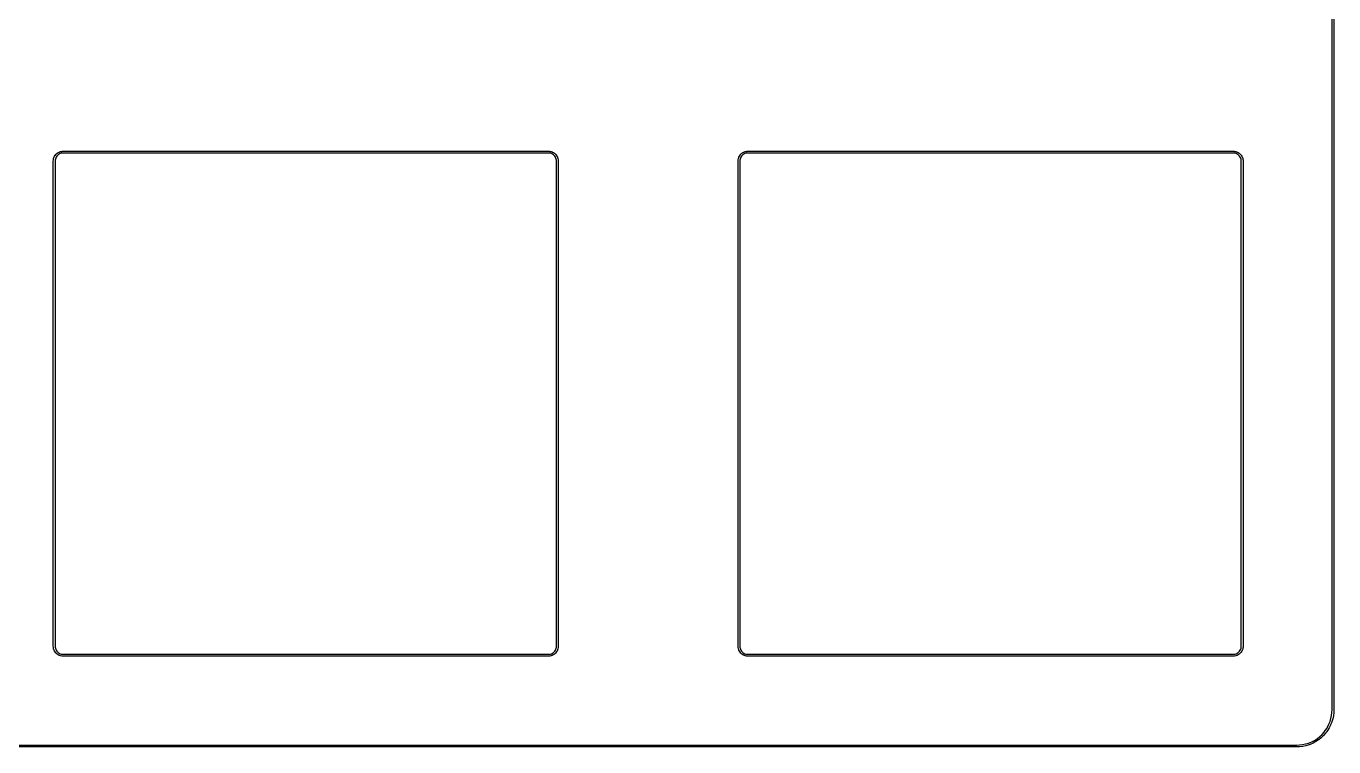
# Model space of a CAD drawing. Header units: millimetres. Extents: x 51 to 193, y -133 to -18.
# Drawn here: x 153.24 to 189.62, y -104.8 to -84.74 of the extents above; entities that cross this region are included whole.
import ezdxf

# ---------------------------------------------------------------- set-up
doc = ezdxf.new("R2010")
doc.units = ezdxf.units.MM
doc.layers.add('Edge.Cuts', color=254, linetype='CONTINUOUS', true_color=0xd0d2cd)

msp = doc.modelspace()

# ---------------------------------------------------------------- linework, layer by layer
at = {"layer": 'Edge.Cuts', "linetype": 'CONTINUOUS'}
for p, q in [((189.57, -103.765793), (189.57, -82.8)), ((189.62, -82.800811), (189.62, -103.766273)), ((154.004846, -88.427259), (154.015357, -88.396294)), ((154.015357, -88.396294), (154.01618, -88.394868)), ((154.01618, -88.394868), (154.016608, -88.393271)), ((154.016608, -88.393271), (154.031073, -88.363942)), ((154.031073, -88.363942), (154.032075, -88.362635)), ((154.032075, -88.362635), (154.032707, -88.361111)), ((154.032707, -88.361111), (154.050875, -88.333921)), ((154.050875, -88.333921), (154.052042, -88.332753)), ((154.052042, -88.332753), (154.052866, -88.331327)), ((154.052866, -88.331327), (154.074427, -88.30674)), ((154.07519, -88.387527), (154.062174, -88.413921)), ((154.074427, -88.30674), (154.075736, -88.305735)), ((154.091543, -88.363055), (154.07519, -88.387527)), ((154.075736, -88.305735), (154.07674, -88.304427)), ((154.07674, -88.304427), (154.101327, -88.282865)), ((154.110942, -88.340934), (154.091543, -88.363055)), ((154.101327, -88.282865), (154.102755, -88.28204)), ((154.102755, -88.28204), (154.103921, -88.280875)), ((154.103921, -88.280875), (154.13111, -88.262707)), ((154.133058, -88.32154), (154.110942, -88.340934)), ((154.13111, -88.262707), (154.132634, -88.262075)), ((154.132634, -88.262075), (154.133942, -88.261072)), ((154.157524, -88.305192), (154.133058, -88.32154)), ((154.133942, -88.261072), (154.163272, -88.246608)), ((154.183915, -88.292176), (154.157524, -88.305192)), ((154.163272, -88.246608), (154.164866, -88.24618)), ((154.164866, -88.24618), (154.166293, -88.245357)), ((154.166293, -88.245357), (154.197259, -88.234846)), ((154.211772, -88.28272), (154.183915, -88.292176)), ((154.197259, -88.234846), (154.198892, -88.234631)), ((154.198892, -88.234631), (154.200418, -88.233999)), ((154.200418, -88.233999), (154.23249, -88.227619)), ((154.240644, -88.276977), (154.211772, -88.28272)), ((154.23249, -88.227619), (154.234143, -88.227619)), ((154.234143, -88.227619), (154.235733, -88.227193)), ((154.235733, -88.227193), (154.268365, -88.225054)), ((154.270811, -88.275), (154.240644, -88.276977)), ((154.268365, -88.225054), (154.269185, -88.225162)), ((154.269185, -88.225162), (154.27, -88.225)), ((154.27, -88.225), (167.77, -88.225)), ((167.769189, -88.275), (154.270811, -88.275)), ((167.799355, -88.276977), (167.769189, -88.275)), ((167.77, -88.225), (167.770814, -88.225162)), ((167.770814, -88.225162), (167.771635, -88.225054)), ((167.771635, -88.225054), (167.804267, -88.227193)), ((167.828226, -88.28272), (167.799355, -88.276977)), ((167.804267, -88.227193), (167.805857, -88.227619)), ((167.805857, -88.227619), (167.807509, -88.227619)), ((167.807509, -88.227619), (167.839582, -88.233999)), ((167.856078, -88.292174), (167.828226, -88.28272)), ((167.839582, -88.233999), (167.841107, -88.234631)), ((167.841107, -88.234631), (167.842741, -88.234846)), ((167.842741, -88.234846), (167.873706, -88.245357)), ((167.882472, -88.30519), (167.856078, -88.292174)), ((167.873706, -88.245357), (167.875131, -88.24618)), ((167.875131, -88.24618), (167.876729, -88.246608)), ((167.876729, -88.246608), (167.906058, -88.261073)), ((167.906944, -88.321543), (167.882472, -88.30519)), ((167.906058, -88.261073), (167.907364, -88.262075)), ((167.929065, -88.340942), (167.906944, -88.321543)), ((167.907364, -88.262075), (167.908889, -88.262707)), ((167.908889, -88.262707), (167.936079, -88.280875)), ((167.948459, -88.363058), (167.929065, -88.340942)), ((167.936079, -88.280875), (167.937246, -88.282042)), ((167.937246, -88.282042), (167.938673, -88.282866)), ((167.938673, -88.282866), (167.96326, -88.304427)), ((167.964807, -88.387524), (167.948459, -88.363058)), ((167.96326, -88.304427), (167.964264, -88.305736)), ((167.964264, -88.305736), (167.965573, -88.30674)), ((167.977823, -88.413915), (167.964807, -88.387524)), ((167.965573, -88.30674), (167.987135, -88.331327)), ((167.987135, -88.331327), (167.987959, -88.332755)), ((167.987959, -88.332755), (167.989125, -88.333921)), ((167.989125, -88.333921), (168.007293, -88.36111)), ((168.007293, -88.36111), (168.007924, -88.362634)), ((168.007924, -88.362634), (168.008928, -88.363942)), ((168.008928, -88.363942), (168.023392, -88.393272)), ((168.023392, -88.393272), (168.023819, -88.394866)), ((168.023819, -88.394866), (168.024643, -88.396293)), ((168.024643, -88.396293), (168.035154, -88.427259)), ((173.054846, -88.427259), (173.065357, -88.396294)), ((173.065357, -88.396294), (173.06618, -88.394868)), ((173.06618, -88.394868), (173.066608, -88.393271)), ((173.066608, -88.393271), (173.081073, -88.363942)), ((173.081073, -88.363942), (173.082075, -88.362635)), ((173.082075, -88.362635), (173.082707, -88.361111)), ((173.082707, -88.361111), (173.100875, -88.333921)), ((173.100875, -88.333921), (173.102042, -88.332753)), ((173.102042, -88.332753), (173.102866, -88.331327)), ((173.102866, -88.331327), (173.124427, -88.30674)), ((173.12519, -88.387527), (173.112174, -88.413921)), ((173.124427, -88.30674), (173.125736, -88.305735)), ((173.141543, -88.363055), (173.12519, -88.387527)), ((173.125736, -88.305735), (173.12674, -88.304427)), ((173.12674, -88.304427), (173.151327, -88.282865)), ((173.160942, -88.340934), (173.141543, -88.363055)), ((173.151327, -88.282865), (173.152755, -88.28204)), ((173.152755, -88.28204), (173.153921, -88.280875)), ((173.153921, -88.280875), (173.18111, -88.262707)), ((173.183058, -88.32154), (173.160942, -88.340934)), ((173.18111, -88.262707), (173.182634, -88.262075)), ((173.182634, -88.262075), (173.183942, -88.261072)), ((173.207524, -88.305192), (173.183058, -88.32154)), ((173.183942, -88.261072), (173.213272, -88.246608)), ((173.233915, -88.292176), (173.207524, -88.305192)), ((173.213272, -88.246608), (173.214866, -88.24618)), ((173.214866, -88.24618), (173.216293, -88.245357)), ((173.216293, -88.245357), (173.247259, -88.234846)), ((173.261772, -88.28272), (173.233915, -88.292176)), ((173.247259, -88.234846), (173.248892, -88.234631)), ((173.248892, -88.234631), (173.250418, -88.233999)), ((173.250418, -88.233999), (173.28249, -88.227619)), ((173.290644, -88.276977), (173.261772, -88.28272)), ((173.28249, -88.227619), (173.284143, -88.227619)), ((173.284143, -88.227619), (173.285733, -88.227193)), ((173.285733, -88.227193), (173.318365, -88.225054)), ((173.320811, -88.275), (173.290644, -88.276977)), ((173.318365, -88.225054), (173.319185, -88.225162)), ((173.319185, -88.225162), (173.32, -88.225)), ((173.32, -88.225), (186.82, -88.225)), ((186.819189, -88.275), (173.320811, -88.275)), ((186.849355, -88.276977), (186.819189, -88.275)), ((186.82, -88.225), (186.820814, -88.225162)), ((186.820814, -88.225162), (186.821635, -88.225054)), ((186.821635, -88.225054), (186.854267, -88.227193)), ((186.878226, -88.28272), (186.849355, -88.276977)), ((186.854267, -88.227193), (186.855857, -88.227619)), ((186.855857, -88.227619), (186.857509, -88.227619)), ((186.857509, -88.227619), (186.889582, -88.233999)), ((186.906078, -88.292174), (186.878226, -88.28272)), ((186.889582, -88.233999), (186.891107, -88.234631)), ((186.891107, -88.234631), (186.892741, -88.234846)), ((186.892741, -88.234846), (186.923706, -88.245357)), ((186.932472, -88.30519), (186.906078, -88.292174)), ((186.923706, -88.245357), (186.925131, -88.24618)), ((186.925131, -88.24618), (186.926729, -88.246608)), ((186.926729, -88.246608), (186.956058, -88.261073)), ((186.956944, -88.321543), (186.932472, -88.30519)), ((186.956058, -88.261073), (186.957364, -88.262075)), ((186.979065, -88.340942), (186.956944, -88.321543)), ((186.957364, -88.262075), (186.958889, -88.262707)), ((186.958889, -88.262707), (186.986079, -88.280875)), ((186.998459, -88.363058), (186.979065, -88.340942)), ((186.986079, -88.280875), (186.987246, -88.282042)), ((186.987246, -88.282042), (186.988673, -88.282866)), ((186.988673, -88.282866), (187.01326, -88.304427)), ((187.014807, -88.387524), (186.998459, -88.363058)), ((187.01326, -88.304427), (187.014264, -88.305736)), ((187.014264, -88.305736), (187.015573, -88.30674)), ((187.027823, -88.413915), (187.014807, -88.387524)), ((187.015573, -88.30674), (187.037135, -88.331327)), ((187.037135, -88.331327), (187.037959, -88.332755)), ((187.037959, -88.332755), (187.039125, -88.333921)), ((187.039125, -88.333921), (187.057293, -88.36111)), ((187.057293, -88.36111), (187.057924, -88.362634)), ((187.057924, -88.362634), (187.058928, -88.363942)), ((187.058928, -88.363942), (187.073392, -88.393272)), ((187.073392, -88.393272), (187.073819, -88.394866)), ((187.073819, -88.394866), (187.074643, -88.396293)), ((187.074643, -88.396293), (187.085154, -88.427259)), ((153.995, -88.5), (153.995162, -88.499185)), ((153.995, -102), (153.995, -88.5)), ((153.995054, -88.498365), (153.997193, -88.465733)), ((153.995162, -88.499185), (153.995054, -88.498365)), ((153.997193, -88.465733), (153.997619, -88.464142)), ((153.997619, -88.462491), (154.003999, -88.430418)), ((153.997619, -88.464142), (153.997619, -88.462491)), ((154.003999, -88.430418), (154.004631, -88.428892)), ((154.004631, -88.428892), (154.004846, -88.427259)), ((154.046977, -88.470644), (154.045, -88.500811)), ((154.045, -88.500811), (154.045, -101.999188)), ((154.05272, -88.441773), (154.046977, -88.470644)), ((154.062174, -88.413921), (154.05272, -88.441773)), ((167.987279, -88.441772), (167.977823, -88.413915)), ((167.993022, -88.470644), (167.987279, -88.441772)), ((167.995, -88.500811), (167.993022, -88.470644)), ((167.995, -101.999188), (167.995, -88.500811)), ((168.035154, -88.427259), (168.035368, -88.428892)), ((168.035368, -88.428892), (168.036001, -88.430418)), ((168.036001, -88.430418), (168.042381, -88.46249)), ((168.042381, -88.46249), (168.042381, -88.464142)), ((168.042381, -88.464142), (168.042807, -88.465733)), ((168.042807, -88.465733), (168.044946, -88.498365)), ((168.044946, -88.498365), (168.044837, -88.499185)), ((168.044837, -88.499185), (168.045, -88.5)), ((168.045, -88.5), (168.045, -102)), ((173.045, -88.5), (173.045162, -88.499185)), ((173.045, -102), (173.045, -88.5)), ((173.045054, -88.498365), (173.047193, -88.465733)), ((173.045162, -88.499185), (173.045054, -88.498365)), ((173.047193, -88.465733), (173.047619, -88.464142)), ((173.047619, -88.462491), (173.053999, -88.430418)), ((173.047619, -88.464142), (173.047619, -88.462491)), ((173.053999, -88.430418), (173.054631, -88.428892)), ((173.054631, -88.428892), (173.054846, -88.427259)), ((173.096977, -88.470644), (173.095, -88.500811)), ((173.095, -88.500811), (173.095, -101.999188)), ((173.10272, -88.441773), (173.096977, -88.470644)), ((173.112174, -88.413921), (173.10272, -88.441773)), ((187.037279, -88.441772), (187.027823, -88.413915)), ((187.043022, -88.470644), (187.037279, -88.441772)), ((187.045, -88.500811), (187.043022, -88.470644)), ((187.045, -101.999188), (187.045, -88.500811)), ((187.085154, -88.427259), (187.085368, -88.428892)), ((187.085368, -88.428892), (187.086001, -88.430418)), ((187.086001, -88.430418), (187.092381, -88.46249)), ((187.092381, -88.46249), (187.092381, -88.464142)), ((187.092381, -88.464142), (187.092807, -88.465733)), ((187.092807, -88.465733), (187.094946, -88.498365)), ((187.094946, -88.498365), (187.094837, -88.499185)), ((187.094837, -88.499185), (187.095, -88.5)), ((187.095, -88.5), (187.095, -102)), ((153.995162, -102.000814), (153.995, -102)), ((153.995054, -102.001635), (153.995162, -102.000814)), ((153.997193, -102.034267), (153.995054, -102.001635)), ((153.997619, -102.035857), (153.997193, -102.034267)), ((153.997619, -102.037509), (153.997619, -102.035857)), ((154.003999, -102.069582), (153.997619, -102.037509)), ((154.004631, -102.071107), (154.003999, -102.069582)), ((154.004846, -102.072741), (154.004631, -102.071107)), ((154.015357, -102.103706), (154.004846, -102.072741)), ((154.01618, -102.105131), (154.015357, -102.103706)), ((154.016608, -102.106729), (154.01618, -102.105131)), ((154.031073, -102.136058), (154.016608, -102.106729)), ((154.032075, -102.137364), (154.031073, -102.136058)), ((154.032707, -102.138889), (154.032075, -102.137364)), ((154.050875, -102.166079), (154.032707, -102.138889)), ((154.045, -101.999188), (154.046977, -102.029355)), ((154.046977, -102.029355), (154.05272, -102.058226)), ((154.052042, -102.167246), (154.050875, -102.166079)), ((154.052866, -102.168673), (154.052042, -102.167246)), ((154.05272, -102.058226), (154.062174, -102.086078)), ((154.074427, -102.19326), (154.052866, -102.168673)), ((154.062174, -102.086078), (154.07519, -102.112472)), ((154.075736, -102.194264), (154.074427, -102.19326)), ((154.07519, -102.112472), (154.091543, -102.136944)), ((154.07674, -102.195573), (154.075736, -102.194264)), ((154.101327, -102.217135), (154.07674, -102.195573)), ((154.091543, -102.136944), (154.110942, -102.159065)), ((154.102755, -102.217959), (154.101327, -102.217135)), ((154.103921, -102.219125), (154.102755, -102.217959)), ((154.13111, -102.237293), (154.103921, -102.219125)), ((154.110942, -102.159065), (154.133058, -102.178459)), ((154.133058, -102.178459), (154.157524, -102.194807)), ((154.157524, -102.194807), (154.183915, -102.207823)), ((154.183915, -102.207823), (154.211772, -102.217279)), ((154.211772, -102.217279), (154.240644, -102.223022)), ((154.240644, -102.223022), (154.270811, -102.225)), ((154.270811, -102.225), (167.769189, -102.225)), ((167.769189, -102.225), (167.799355, -102.223022)), ((167.799355, -102.223022), (167.828226, -102.217279)), ((167.828226, -102.217279), (167.856078, -102.207825)), ((167.856078, -102.207825), (167.882472, -102.194809)), ((167.882472, -102.194809), (167.906944, -102.178456)), ((167.906944, -102.178456), (167.929065, -102.159057)), ((167.936079, -102.219125), (167.908889, -102.237293)), ((167.929065, -102.159057), (167.948459, -102.136941)), ((167.937246, -102.217957), (167.936079, -102.219125)), ((167.938673, -102.217134), (167.937246, -102.217957)), ((167.96326, -102.195573), (167.938673, -102.217134)), ((167.948459, -102.136941), (167.964807, -102.112475)), ((167.964264, -102.194263), (167.96326, -102.195573)), ((167.965573, -102.19326), (167.964264, -102.194263)), ((167.964807, -102.112475), (167.977823, -102.086084)), ((167.987135, -102.168673), (167.965573, -102.19326)), ((167.977823, -102.086084), (167.987279, -102.058227)), ((167.987959, -102.167244), (167.987135, -102.168673)), ((167.987279, -102.058227), (167.993022, -102.029355)), ((167.989125, -102.166079), (167.987959, -102.167244)), ((168.007293, -102.13889), (167.989125, -102.166079)), ((167.993022, -102.029355), (167.995, -101.999188)), ((168.007924, -102.137365), (168.007293, -102.13889)), ((168.008928, -102.136058), (168.007924, -102.137365)), ((168.023392, -102.106728), (168.008928, -102.136058)), ((168.023819, -102.105133), (168.023392, -102.106728)), ((168.024643, -102.103707), (168.023819, -102.105133)), ((168.035154, -102.072741), (168.024643, -102.103707)), ((168.035368, -102.071107), (168.035154, -102.072741)), ((168.036001, -102.069582), (168.035368, -102.071107)), ((168.042381, -102.03751), (168.036001, -102.069582)), ((168.042807, -102.034267), (168.042381, -102.035857)), ((168.042381, -102.035857), (168.042381, -102.03751)), ((168.044946, -102.001635), (168.042807, -102.034267)), ((168.045, -102), (168.044837, -102.000814)), ((168.044837, -102.000814), (168.044946, -102.001635)), ((173.045162, -102.000814), (173.045, -102)), ((173.045054, -102.001635), (173.045162, -102.000814)), ((173.047193, -102.034267), (173.045054, -102.001635)), ((173.047619, -102.035857), (173.047193, -102.034267)), ((173.047619, -102.037509), (173.047619, -102.035857)), ((173.053999, -102.069582), (173.047619, -102.037509)), ((173.054631, -102.071107), (173.053999, -102.069582)), ((173.054846, -102.072741), (173.054631, -102.071107)), ((173.065357, -102.103706), (173.054846, -102.072741)), ((173.06618, -102.105131), (173.065357, -102.103706)), ((173.066608, -102.106729), (173.06618, -102.105131)), ((173.081073, -102.136058), (173.066608, -102.106729)), ((173.082075, -102.137364), (173.081073, -102.136058)), ((173.082707, -102.138889), (173.082075, -102.137364)), ((173.100875, -102.166079), (173.082707, -102.138889)), ((173.095, -101.999188), (173.096977, -102.029355)), ((173.096977, -102.029355), (173.10272, -102.058226)), ((173.102042, -102.167246), (173.100875, -102.166079)), ((173.102866, -102.168673), (173.102042, -102.167246)), ((173.10272, -102.058226), (173.112174, -102.086078)), ((173.124427, -102.19326), (173.102866, -102.168673)), ((173.112174, -102.086078), (173.12519, -102.112472)), ((173.125736, -102.194264), (173.124427, -102.19326)), ((173.12519, -102.112472), (173.141543, -102.136944)), ((173.12674, -102.195573), (173.125736, -102.194264)), ((173.151327, -102.217135), (173.12674, -102.195573)), ((173.141543, -102.136944), (173.160942, -102.159065)), ((173.152755, -102.217959), (173.151327, -102.217135)), ((173.153921, -102.219125), (173.152755, -102.217959)), ((173.18111, -102.237293), (173.153921, -102.219125)), ((173.160942, -102.159065), (173.183058, -102.178459)), ((173.183058, -102.178459), (173.207524, -102.194807)), ((173.207524, -102.194807), (173.233915, -102.207823)), ((173.233915, -102.207823), (173.261772, -102.217279)), ((173.261772, -102.217279), (173.290644, -102.223022)), ((173.290644, -102.223022), (173.320811, -102.225)), ((173.320811, -102.225), (186.819189, -102.225)), ((186.819189, -102.225), (186.849355, -102.223022)), ((186.849355, -102.223022), (186.878226, -102.217279)), ((186.878226, -102.217279), (186.906078, -102.207825)), ((186.906078, -102.207825), (186.932472, -102.194809)), ((186.932472, -102.194809), (186.956944, -102.178456)), ((186.956944, -102.178456), (186.979065, -102.159057)), ((186.986079, -102.219125), (186.958889, -102.237293)), ((186.979065, -102.159057), (186.998459, -102.136941)), ((186.987246, -102.217957), (186.986079, -102.219125)), ((186.988673, -102.217134), (186.987246, -102.217957)), ((187.01326, -102.195573), (186.988673, -102.217134)), ((186.998459, -102.136941), (187.014807, -102.112475)), ((187.014264, -102.194263), (187.01326, -102.195573)), ((187.015573, -102.19326), (187.014264, -102.194263)), ((187.014807, -102.112475), (187.027823, -102.086084)), ((187.037135, -102.168673), (187.015573, -102.19326)), ((187.027823, -102.086084), (187.037279, -102.058227)), ((187.037959, -102.167244), (187.037135, -102.168673)), ((187.037279, -102.058227), (187.043022, -102.029355)), ((187.039125, -102.166079), (187.037959, -102.167244)), ((187.057293, -102.13889), (187.039125, -102.166079)), ((187.043022, -102.029355), (187.045, -101.999188)), ((187.057924, -102.137365), (187.057293, -102.13889)), ((187.058928, -102.136058), (187.057924, -102.137365)), ((187.073392, -102.106728), (187.058928, -102.136058)), ((187.073819, -102.105133), (187.073392, -102.106728)), ((187.074643, -102.103707), (187.073819, -102.105133)), ((187.085154, -102.072741), (187.074643, -102.103707)), ((187.085368, -102.071107), (187.085154, -102.072741)), ((187.086001, -102.069582), (187.085368, -102.071107)), ((187.092381, -102.03751), (187.086001, -102.069582)), ((187.092807, -102.034267), (187.092381, -102.035857)), ((187.092381, -102.035857), (187.092381, -102.03751)), ((187.094946, -102.001635), (187.092807, -102.034267)), ((187.095, -102), (187.094837, -102.000814)), ((187.094837, -102.000814), (187.094946, -102.001635)), ((154.132634, -102.237924), (154.13111, -102.237293)), ((154.133942, -102.238928), (154.132634, -102.237924)), ((154.163272, -102.253392), (154.133942, -102.238928)), ((154.164866, -102.253819), (154.163272, -102.253392)), ((154.166293, -102.254643), (154.164866, -102.253819)), ((154.197259, -102.265154), (154.166293, -102.254643)), ((154.198892, -102.265368), (154.197259, -102.265154)), ((154.200418, -102.266001), (154.198892, -102.265368)), ((154.23249, -102.272381), (154.200418, -102.266001)), ((154.234143, -102.272381), (154.23249, -102.272381)), ((154.235733, -102.272807), (154.234143, -102.272381)), ((154.268365, -102.274946), (154.235733, -102.272807)), ((154.269185, -102.274837), (154.268365, -102.274946)), ((154.27, -102.275), (154.269185, -102.274837)), ((167.77, -102.275), (154.27, -102.275)), ((167.770814, -102.274837), (167.77, -102.275)), ((167.771635, -102.274946), (167.770814, -102.274837)), ((167.804267, -102.272807), (167.771635, -102.274946)), ((167.805857, -102.272381), (167.804267, -102.272807)), ((167.807509, -102.272381), (167.805857, -102.272381)), ((167.839582, -102.266001), (167.807509, -102.272381)), ((167.841107, -102.265368), (167.839582, -102.266001)), ((167.842741, -102.265154), (167.841107, -102.265368)), ((167.873706, -102.254643), (167.842741, -102.265154)), ((167.875131, -102.253819), (167.873706, -102.254643)), ((167.876729, -102.253392), (167.875131, -102.253819)), ((167.906058, -102.238927), (167.876729, -102.253392)), ((167.907364, -102.237924), (167.906058, -102.238927)), ((167.908889, -102.237293), (167.907364, -102.237924)), ((173.182634, -102.237924), (173.18111, -102.237293)), ((173.183942, -102.238928), (173.182634, -102.237924)), ((173.213272, -102.253392), (173.183942, -102.238928)), ((173.214866, -102.253819), (173.213272, -102.253392)), ((173.216293, -102.254643), (173.214866, -102.253819)), ((173.247259, -102.265154), (173.216293, -102.254643)), ((173.248892, -102.265368), (173.247259, -102.265154)), ((173.250418, -102.266001), (173.248892, -102.265368)), ((173.28249, -102.272381), (173.250418, -102.266001)), ((173.284143, -102.272381), (173.28249, -102.272381)), ((173.285733, -102.272807), (173.284143, -102.272381)), ((173.318365, -102.274946), (173.285733, -102.272807)), ((173.319185, -102.274837), (173.318365, -102.274946)), ((173.32, -102.275), (173.319185, -102.274837)), ((186.82, -102.275), (173.32, -102.275)), ((186.820814, -102.274837), (186.82, -102.275)), ((186.821635, -102.274946), (186.820814, -102.274837)), ((186.854267, -102.272807), (186.821635, -102.274946)), ((186.855857, -102.272381), (186.854267, -102.272807)), ((186.857509, -102.272381), (186.855857, -102.272381)), ((186.889582, -102.266001), (186.857509, -102.272381)), ((186.891107, -102.265368), (186.889582, -102.266001)), ((186.892741, -102.265154), (186.891107, -102.265368)), ((186.923706, -102.254643), (186.892741, -102.265154)), ((186.925131, -102.253819), (186.923706, -102.254643)), ((186.926729, -102.253392), (186.925131, -102.253819)), ((186.956058, -102.238927), (186.926729, -102.253392)), ((186.957364, -102.237924), (186.956058, -102.238927)), ((186.958889, -102.237293), (186.957364, -102.237924)), ((189.516283, -104.092221), (189.540424, -104.010717)), ((189.540424, -104.010717), (189.55737, -103.927424)), ((189.55737, -103.927424), (189.567011, -103.842814)), ((189.588674, -104.023878), (189.563912, -104.107472)), ((189.567011, -103.842814), (189.57, -103.765793)), ((189.588774, -104.022779), (189.588674, -104.023878)), ((189.589202, -104.021761), (189.588774, -104.022779)), ((189.606584, -103.936325), (189.589202, -104.021761)), ((189.606588, -103.93522), (189.606584, -103.936325)), ((189.606925, -103.934171), (189.606588, -103.93522)), ((189.616795, -103.847547), (189.606925, -103.934171)), ((189.616937, -103.845685), (189.616716, -103.846604)), ((189.616716, -103.846604), (189.616795, -103.847547)), ((189.619981, -103.767242), (189.616937, -103.845685)), ((189.62, -103.766273), (189.619903, -103.766756)), ((189.619903, -103.766756), (189.619981, -103.767242)), ((189.295894, -104.451858), (189.352371, -104.388023)), ((189.352371, -104.388023), (189.383164, -104.347893)), ((189.383164, -104.347893), (189.430379, -104.276558)), ((189.42336, -104.377644), (189.391505, -104.419158)), ((189.423751, -104.376849), (189.42336, -104.377644)), ((189.424373, -104.376223), (189.423751, -104.376849)), ((189.472493, -104.30352), (189.424373, -104.376223)), ((189.430379, -104.276558), (189.447058, -104.247668)), ((189.447058, -104.247668), (189.485127, -104.171313)), ((189.472786, -104.302803), (189.472493, -104.30352)), ((189.473296, -104.302222), (189.472786, -104.302803)), ((189.490736, -104.272016), (189.473296, -104.302222)), ((189.485127, -104.171313), (189.516283, -104.092221)), ((189.490984, -104.271283), (189.490736, -104.272016)), ((189.491459, -104.270671), (189.490984, -104.271283)), ((189.530361, -104.192646), (189.491459, -104.270671)), ((189.530651, -104.191581), (189.530361, -104.192646)), ((189.531248, -104.190654), (189.530651, -104.191581)), ((189.563203, -104.109534), (189.531248, -104.190654)), ((189.563399, -104.108445), (189.563203, -104.109534)), ((189.563912, -104.107472), (189.563399, -104.108445)), ((152.486821, -104.749619), (188.585793, -104.749999)), ((188.585793, -104.749999), (188.662814, -104.747011)), ((188.662814, -104.747011), (188.747425, -104.73737)), ((188.747425, -104.73737), (188.830728, -104.720422)), ((188.841761, -104.769202), (188.756325, -104.786584)), ((188.830728, -104.720422), (188.912542, -104.696187)), ((188.842779, -104.768774), (188.841761, -104.769202)), ((188.843877, -104.768674), (188.842779, -104.768774)), ((188.927472, -104.743913), (188.843877, -104.768674)), ((188.912542, -104.696187), (188.943864, -104.684788)), ((188.928159, -104.743551), (188.927472, -104.743913)), ((188.928922, -104.743434), (188.928159, -104.743551)), ((188.961698, -104.731506), (188.928922, -104.743434)), ((188.943864, -104.684788), (189.022132, -104.650756)), ((188.962359, -104.731104), (188.961698, -104.731506)), ((188.963117, -104.73094), (188.962359, -104.731104)), ((189.043071, -104.696175), (188.963117, -104.73094)), ((189.022132, -104.650756), (189.096833, -104.610196)), ((189.043979, -104.695544), (189.043071, -104.696175)), ((189.045031, -104.695218), (189.043979, -104.695544)), ((189.121651, -104.653616), (189.045031, -104.695218)), ((189.096833, -104.610196), (189.167714, -104.563283)), ((189.122499, -104.65291), (189.121651, -104.653616)), ((189.12352, -104.652493), (189.122499, -104.65291)), ((189.196223, -104.604373), (189.12352, -104.652493)), ((189.167714, -104.563283), (189.234241, -104.510365)), ((189.197006, -104.603596), (189.196223, -104.604373)), ((189.197988, -104.603091), (189.197006, -104.603596)), ((189.266221, -104.548817), (189.197988, -104.603091)), ((189.234241, -104.510365), (189.295894, -104.451858)), ((189.266934, -104.547974), (189.266221, -104.548817)), ((189.267867, -104.547386), (189.266934, -104.547974)), ((189.331109, -104.487371), (189.267867, -104.547386)), ((189.331744, -104.486471), (189.331109, -104.487371)), ((189.332624, -104.485803), (189.331744, -104.486471)), ((189.390395, -104.420504), (189.332624, -104.485803)), ((189.390839, -104.419741), (189.390395, -104.420504)), ((189.391505, -104.419158), (189.390839, -104.419741)), ((188.586273, -104.8), (152.486281, -104.799619)), ((188.586756, -104.799903), (188.586273, -104.8)), ((188.587242, -104.799981), (188.586756, -104.799903)), ((188.665685, -104.796937), (188.587242, -104.799981)), ((188.666604, -104.796716), (188.665685, -104.796937)), ((188.667546, -104.796795), (188.666604, -104.796716)), ((188.754171, -104.786925), (188.667546, -104.796795)), ((188.755221, -104.786588), (188.754171, -104.786925)), ((188.756325, -104.786584), (188.755221, -104.786588))]:
    msp.add_line(p, q, dxfattribs=at)

doc.saveas('drawing.dxf')
